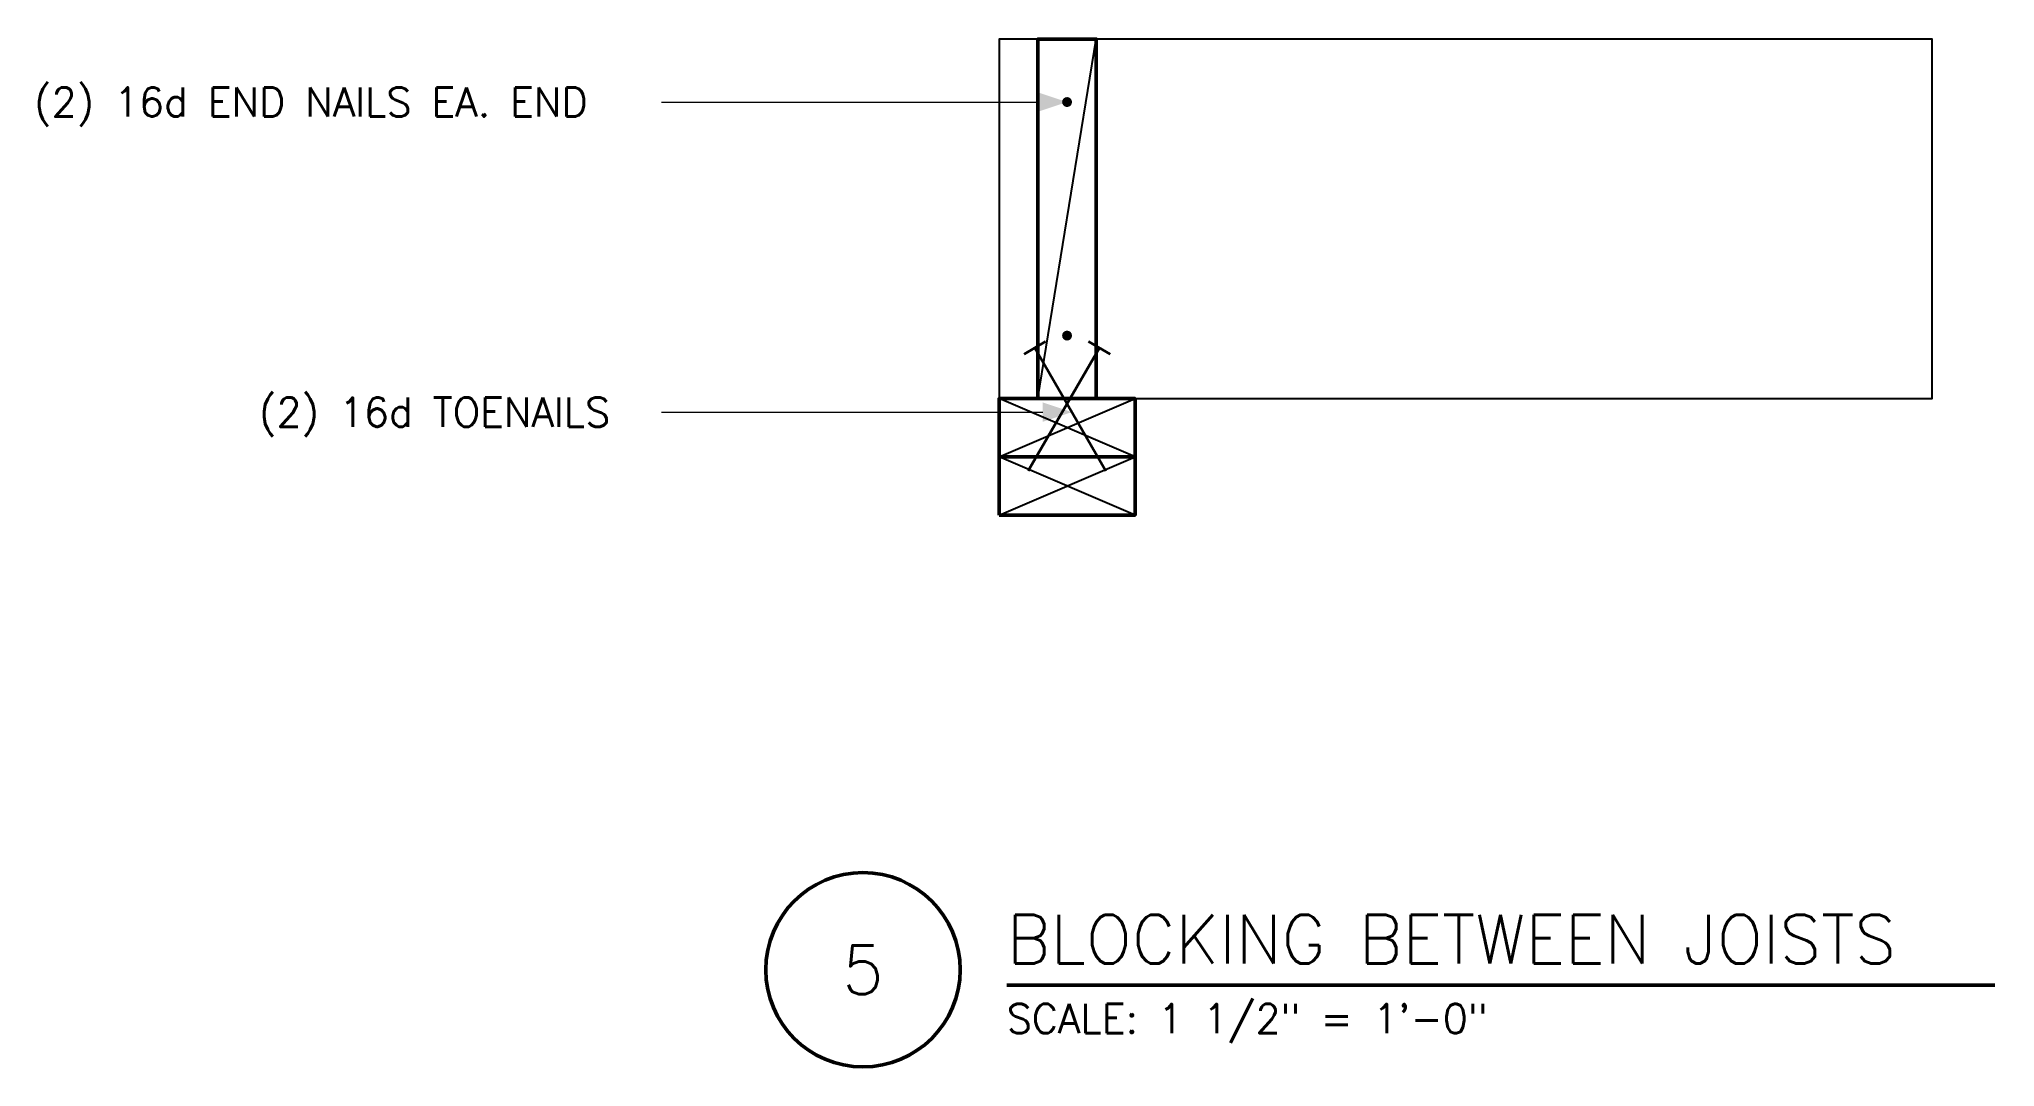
# Model space of a CAD drawing. Header units: inches. Extents: x -24.7 to 25.6, y -14.2 to 12.2.
import ezdxf
from ezdxf.enums import TextEntityAlignment as Align

# ---------------------------------------------------------------- set-up
doc = ezdxf.new("R2010")
doc.units = ezdxf.units.IN
doc.header["$MEASUREMENT"] = 0
for name, color, linetype, lineweight in [('S-ANNO-NOTE', 7, 'CONTINUOUS', 18), ('S-ANNO-TTLB', 7, 'CONTINUOUS', 50), ('S-DETL-BYND', 7, 'CONTINUOUS', 25), ('S-DETL-CUT', 7, 'CONTINUOUS', 50), ('S-DETL-STL', 7, 'CONTINUOUS', 35)]:
    doc.layers.add(name, color=color, linetype=linetype, lineweight=lineweight)
doc.styles.add('KERF', font='romans.shx')

msp = doc.modelspace()

# ---------------------------------------------------------------- hatches: boundary and pattern name
at = {"layer": 'S-ANNO-NOTE', "lineweight": 50}
for points in [[(1.75, 10.63), (1, 10.88), (1, 10.38)], [(1.875, 2.651122), (1.125, 2.901122), (1.125, 2.401122)]]:
    msp.add_hatch(color=256, dxfattribs=at).paths.add_polyline_path(points)
at = {"layer": 'S-DETL-STL', "lineweight": 50}
for points in [[(1.878, 10.63, 1), (1.622, 10.63, 1)], [(1.878, 4.62, 1), (1.622, 4.62, 1)]]:
    msp.add_hatch(color=256, dxfattribs=at).paths.add_polyline_path(points)

# ---------------------------------------------------------------- linework, layer by layer
at = {"layer": 'S-ANNO-NOTE', "lineweight": 18}
for points in [[(-8.68, 10.63), (-7.68, 10.63), (1, 10.63)], [(-8.68, 2.651122), (-7.68, 2.651122), (1.125, 2.651122)]]:
    msp.add_lwpolyline(points, dxfattribs=at)
at = {"layer": 'S-ANNO-TTLB', "lineweight": 50}
msp.add_lwpolyline([(-6, -11.7, 1), (-1, -11.7, 1)], format="xyb", close=True, dxfattribs=at)
msp.add_lwpolyline([(0.2, -12.1), (25.616667, -12.1)], dxfattribs=at)
at = {"layer": 'S-DETL-BYND', "lineweight": 25}
for points in [[(1, 12.25), (0, 12.25), (0, 3)], [(1, 3), (2.5, 12.25)], [(3.5, 3), (24, 3), (24, 12.25), (2.5, 12.25)], [(0, 1.5), (3.5, 3)], [(3.5, 1.5), (0, 3)], [(0, 0), (3.5, 1.5)], [(3.5, 0), (0, 1.5)]]:
    msp.add_lwpolyline(points, dxfattribs=at)
at = {"layer": 'S-DETL-CUT', "lineweight": 50}
for points in [[(2.5, 3), (2.5, 12.25), (1, 12.25), (1, 3)], [(3.5, 1.5), (3.5, 3), (0, 3), (0, 1.5)]]:
    msp.add_lwpolyline(points, dxfattribs=at)
msp.add_lwpolyline([(0, 0), (3.5, 0), (3.5, 1.5), (0, 1.5)], close=True, dxfattribs=at)
at = {"layer": 'S-DETL-STL', "lineweight": 35}
for points in [[(1.197128, 4.465231), (0.642872, 4.145231)], [(2.58, 4.305231), (0.75, 1.135578)], [(0.92, 4.305231), (2.75, 1.135578)], [(2.857128, 4.145231), (2.302872, 4.465231)]]:
    msp.add_lwpolyline(points, dxfattribs=at)

# ---------------------------------------------------------------- texts
at = {"layer": 'S-ANNO-NOTE', "lineweight": 18, "style": 'KERF'}
for s, p in [('(2) 16d END NAILS EA. END', (-24.821429, 10.255)), ('(2) 16d TOENAILS', (-19.035714, 2.276122))]:
    msp.add_text(s, height=0.75, dxfattribs=at).set_placement(p)
at = {"layer": 'S-ANNO-TTLB', "lineweight": 50, "style": 'KERF'}
msp.add_text('BLOCKING BETWEEN JOISTS', height=1.25, dxfattribs=at).set_placement((0.2, -11.54))
msp.add_text('5', height=1.25, dxfattribs=at).set_placement((-3.5, -11.7), align=Align.MIDDLE_CENTER)
at = {"layer": 'S-ANNO-TTLB', "lineweight": 18, "style": 'KERF'}
msp.add_text('SCALE: 1 1/2" = 1\'-0"', height=0.75, dxfattribs=at).set_placement((0.2, -13.33))

doc.saveas('drawing.dxf')
